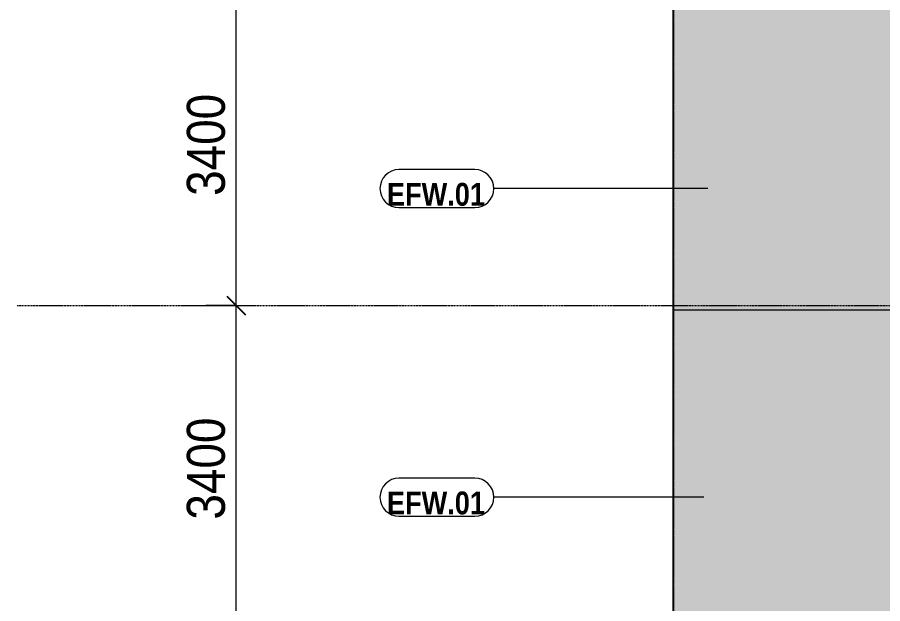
# Model space of a CAD drawing. Header units: millimetres. Extents: x -134153 to 99383, y -5233 to 35400.
# Drawn here: x -134153 to -125057, y 5869 to 12027 of the extents above; entities that cross this region are included whole.
import ezdxf

# ---------------------------------------------------------------- set-up
doc = ezdxf.new("R2010")
doc.units = ezdxf.units.MM
doc.linetypes.add('Centre', pattern=[31.75, 6.35, -4.7625, 15.875, -4.7625])
doc.linetypes.add('Grid Line', pattern=[22.225, 12.7, -3.175, 3.175, -3.175])
for name, color, linetype, lineweight in [('A-ANNO-DIMS', 211, 'Continuous', 9), ('A-ANNO-DIMS-160', 211, 'Continuous', 9), ('A-FLOR-LEVL-2', 51, 'Centre', 9), ('A-WALL', 113, 'Continuous', 9), ('A-WALL-IDEN', 211, 'Continuous', 9), ('A-WALL-PATT-2', 111, 'Continuous', 5), ('S-GRID-1', 1, 'Grid Line', 9)]:
    doc.layers.add(name, color=color, linetype=linetype, lineweight=lineweight)
doc.styles.add('Arial_B', font='arialbd_0.ttf', dxfattribs={"width": 0.85, "height": 240})
doc.styles.add('UTM Avo', font='UTM Avo.ttf', dxfattribs={"width": 0.9, "height": 400})
doc.dimstyles.new('1_Dim_chi_tiet_2_5', dxfattribs={"dimscale": 304.8, "dimtxt": 399.720379, "dimasz": 0.629921, "dimexe": 0.524934, "dimexo": 0.0625, "dimgap": 0.052493, "dimtad": 1, "dimdec": 0, "dimrnd": 5, "dimzin": 0, "dimdsep": 46, "dimtxsty": 'UTM Avo', "dimblk1": 'OBLIQUE', "dimblk2": 'OBLIQUE', "dimsah": 1, "dimcen": 0.09, "dimdle": 0.524934, "dimazin": 0, "dimtfac": 1, "dimtdec": 4, "dimtix": 1, "dimtmove": 0, "dimatfit": 3, "dimfxl": 1.049869, "dimfxlon": 1, "dimtvp": 1, "dimtolj": 1, "dimtzin": 0, "dimarcsym": 2})

# ---------------------------------------------------------------- blocks, each defined once
blk = doc.blocks.new('DIMBLOCK36-TKCS_MẶT ĐỨNG HƯỚNG BẮC')
at = {"layer": 'A-ANNO-DIMS-160', "lineweight": 25}
for p, q in [((-131851.2, 9000), (-131947.2, 9096)), ((-131851.2, 9000), (-131755.2, 8904)), ((-131851.2, 5600), (-131947.2, 5696)), ((-131851.2, 5600), (-131755.2, 5504))]:
    blk.add_line(p, q, dxfattribs=at)
at = {"layer": 'A-ANNO-DIMS-160'}
for p, q in [((-132171.2, 9000), (-131691.2, 9000)), ((-131851.2, 9000), (-132171.2, 9000)), ((-131851.2, 5600), (-131851.2, 9000)), ((-132171.2, 5600), (-131691.2, 5600)), ((-131851.2, 5600), (-132171.2, 5600))]:
    blk.add_line(p, q, dxfattribs=at)
at = {"layer": 'A-ANNO-DIMS-160', "color": 0, "insert": (-132370.8, 6752.2), "char_height": 400, "width": 1314.636, "attachment_point": 1, "rotation": 90, "line_spacing_factor": 1.110334, "style": 'UTM Avo'}
blk.add_mtext('3400', dxfattribs=at)
blk = doc.blocks.new('_Oblique')
at = {"color": 0, "linetype": 'ByBlock', "lineweight": -2}
blk.add_line((-0.5, -0.5), (0.5, 0.5), dxfattribs=at)
blk = doc.blocks.new('DIMBLOCK37-TKCS_MẶT ĐỨNG HƯỚNG BẮC')
at = {"layer": 'A-ANNO-DIMS-160', "lineweight": 25}
for p, q in [((-131851.2, 12400), (-131947.2, 12496)), ((-131851.2, 12400), (-131755.2, 12304)), ((-131851.2, 9000), (-131947.2, 9096)), ((-131851.2, 9000), (-131755.2, 8904))]:
    blk.add_line(p, q, dxfattribs=at)
at = {"layer": 'A-ANNO-DIMS-160'}
for p, q in [((-132171.2, 12400), (-131691.2, 12400)), ((-131851.2, 12400), (-132171.2, 12400)), ((-131851.2, 9000), (-131851.2, 12400)), ((-132171.2, 9000), (-131691.2, 9000)), ((-131851.2, 9000), (-132171.2, 9000))]:
    blk.add_line(p, q, dxfattribs=at)
at = {"layer": 'A-ANNO-DIMS-160', "color": 0, "insert": (-132370.8, 10152.2), "char_height": 400, "width": 1314.636, "attachment_point": 1, "rotation": 90, "line_spacing_factor": 1.110334, "style": 'UTM Avo'}
blk.add_mtext('3400', dxfattribs=at)
blk = doc.blocks.new('CTL_WALL TAG NO MARK - 10-2062273-TKCS_MẶT ĐỨNG HƯỚNG BẮC')
at = {"layer": 'A-WALL-IDEN'}
for p, q in [((-129343.7, 30329.8), (-130141.2, 30329.8)), ((-130141.2, 29929.8), (-129343.7, 29929.8))]:
    blk.add_line(p, q, dxfattribs=at)
for centre, start, end in [((-130141.2, 30129.8), 90, 270), ((-129343.7, 30129.8), 270, 90)]:
    blk.add_arc(centre, 200, start, end, dxfattribs=at)

msp = doc.modelspace()

# ---------------------------------------------------------------- hatches: boundary and pattern name
at = {"layer": 'A-WALL-PATT-2'}
h = msp.add_hatch(color=256, dxfattribs=at)
h.paths.add_polyline_path([(-125014.1, 8950), (-118662.6, 8950), (-118662.6, 12350), (-127262.6, 12350), (-127262.6, 8950)])
h.paths.add_polyline_path([(-122252.6, 9914.4), (-122252.6, 11314.4), (-120852.6, 11314.4), (-120852.6, 9914.4), (-122211.6, 9914.4)])
h = msp.add_hatch(color=256, dxfattribs=at)
h.paths.add_polyline_path([(-127262.6, 5550), (-118662.6, 5550), (-118662.6, 8950), (-127262.6, 8950), (-127262.6, 7620.9)])
h.paths.add_polyline_path([(-122211.6, 6514.4), (-122252.6, 6514.4), (-122252.6, 7914.4), (-120852.6, 7914.4), (-120852.6, 6514.4), (-121840.9, 6514.4)])

# ---------------------------------------------------------------- linework, layer by layer
at = {"layer": 'A-FLOR-LEVL-2'}
msp.add_line((-134152.6, 9000), (-25724.3, 9000), dxfattribs=at)
at = {"layer": 'A-WALL'}
for p, q in [((-127262.6, 29350), (-127262.6, 4700)), ((-118662.6, 8950), (-127262.6, 8950))]:
    msp.add_line(p, q, dxfattribs=at)
at = {"layer": 'A-WALL-IDEN'}
for p, q in [((-126894.3, 10230), (-129143.7, 10228.4)), ((-126936.7, 6988.5), (-129143.7, 6986.9))]:
    msp.add_line(p, q, dxfattribs=at)
at = {"layer": 'S-GRID-1'}
msp.add_line((-127252.6, 207.3), (-127252.6, 30285.9), dxfattribs=at)

# ---------------------------------------------------------------- block references
at = {"layer": 'A-WALL-IDEN'}
for p in [(0, -19901.4), (0, -23142.9)]:
    msp.add_blockref('CTL_WALL TAG NO MARK - 10-2062273-TKCS_MẶT ĐỨNG HƯỚNG BẮC', p, dxfattribs=at)

# ---------------------------------------------------------------- texts
at = {"layer": 'A-WALL-IDEN', "char_height": 240, "width": 1062.16, "attachment_point": 5, "line_spacing_factor": 0.936439, "style": 'Arial_B'}
for insert in [(-129752.4, 10166.4), (-129752.4, 6925)]:
    msp.add_mtext('\\pt6.7992,13.6008,20.4,27.1992,34.0008,40.8,47.5992,54.4008,61.2,67.9992,74.8008,81.6,88.3992,95.2008,102,108.7992,115.6008,122.4,129.1992,136.0008,142.8,149.5992,156.4008,163.2,169.9992,176.8008,183.6,190.3992,197.2008,204,210.7992,217.6008;EFW.01', dxfattribs=dict(at, insert=insert))

# ---------------------------------------------------------------- dimensions: what is measured, and where the dimension line sits
at = {"layer": 'A-ANNO-DIMS'}
for base, p1, p2, picture, middle in [((-131851.2, 12400), (-132171.2, 9000), (-132171.2, 12400), 'DIMBLOCK37-TKCS_MẶT ĐỨNG HƯỚNG BẮC', (-132074.2, 10700)), ((-131851.2, 9000), (-132171.2, 5600), (-132171.2, 9000), 'DIMBLOCK36-TKCS_MẶT ĐỨNG HƯỚNG BẮC', (-132074.2, 7300))]:
    dim = msp.add_linear_dim(base=base, p1=p1, p2=p2, angle=90, dimstyle='1_Dim_chi_tiet_2_5', override={"dimpost": '<>', "dimfxl": 3400}, dxfattribs=at)
    dim.commit()
    dim.dimension.update_dxf_attribs({"geometry": picture, "text_midpoint": middle})

doc.saveas('drawing.dxf')
